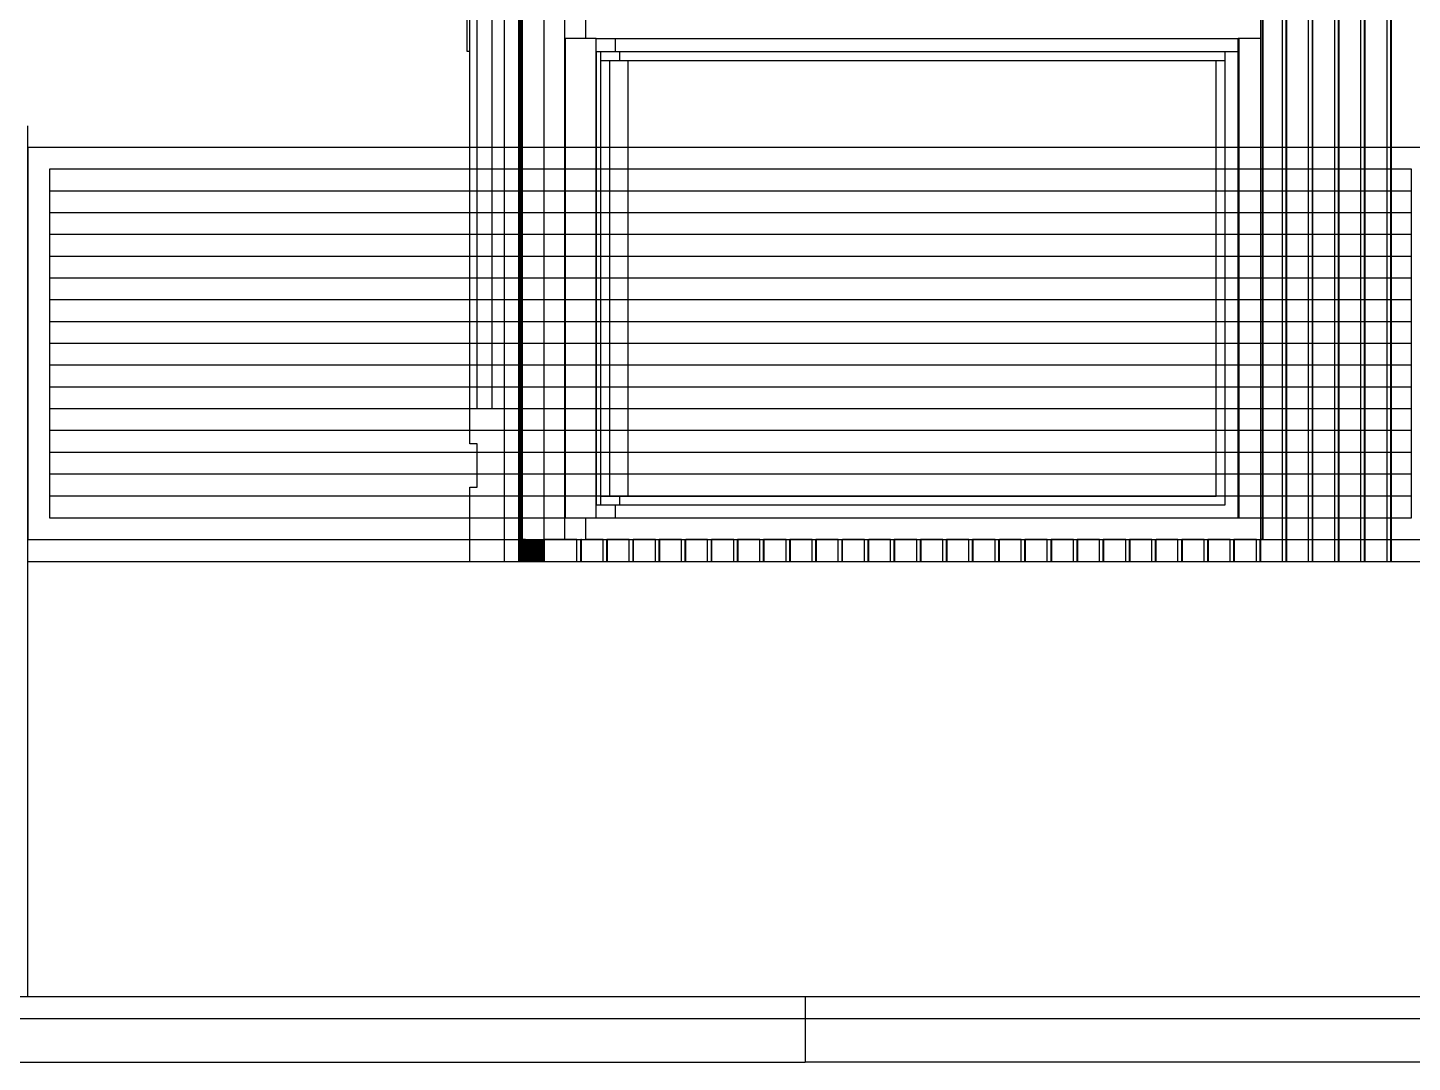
# Model space of a CAD drawing. Header units: inches. Extents: x 7263 to 14962, y 1317 to 2926.
# Drawn here: x 7430.598 to 7433.776, y 1494.327 to 1496.702 of the extents above; entities that cross this region are included whole.
import ezdxf

# ---------------------------------------------------------------- set-up
doc = ezdxf.new("R2010")
doc.units = ezdxf.units.IN
doc.header["$MEASUREMENT"] = 0
for name, color, linetype in [('Layer1', 1, 'Continuous'), ('Layer2', 2, 'Continuous'), ('Layer6', 6, 'Continuous')]:
    doc.layers.add(name, color=color, linetype=linetype)
doc.styles.get("Standard").update_dxf_attribs({"font": ''})
doc.styles.get('Standard').set_extended_font_data('Tw Cen MT Condensed')
doc.dimstyles.get("Standard").update_dxf_attribs({"dimtxt": 0.2, "dimasz": 0.18, "dimexe": 0.18, "dimexo": 0.0625, "dimgap": 0.09, "dimtad": 0, "dimzin": 0, "dimdsep": 46, "dimtxsty": 'Standard', "dimblk": 'ARCHTICK', "dimcen": 0.09, "dimclrd": 8, "dimclre": 8, "dimclrt": 2, "dimadec": 0, "dimazin": 0, "dimtfac": 1, "dimtofl": 0, "dimtmove": 0, "dimatfit": 3, "dimfxl": 1, "dimtolj": 1, "dimtzin": 0, "dimarcsym": 0})

# ---------------------------------------------------------------- blocks, each defined once
blk = doc.blocks.new('_ArchTick')
at = {"color": 0, "linetype": 'ByBlock', "const_width": 0.15}
blk.add_lwpolyline([(-0.5, -0.5), (0.5, 0.5)], dxfattribs=at)

msp = doc.modelspace()

# ---------------------------------------------------------------- linework, layer by layer
for p, q in [((7433.4883, 1495.4773), (7433.4883, 1497.7705)), ((7433.6082, 1495.4773), (7433.6082, 1497.781)), ((7433.6682, 1495.4773), (7433.6682, 1497.7862)), ((7433.7282, 1495.4773), (7433.7282, 1497.7915)), ((7431.6071, 1496.6473), (7431.6071, 1497.6058)), ((7431.6127, 1495.7473), (7431.6127, 1497.6063)), ((7433.4869, 1495.4773), (7433.4869, 1497.6273)), ((7433.5383, 1495.4773), (7433.5383, 1497.6273)), ((7433.5468, 1495.4773), (7433.5468, 1497.6273)), ((7433.5482, 1495.4773), (7433.5482, 1497.6273)), ((7433.5982, 1495.4773), (7433.5982, 1497.6273)), ((7433.6068, 1495.4773), (7433.6068, 1497.6273)), ((7433.6582, 1495.4773), (7433.6582, 1497.6273)), ((7433.6668, 1495.4773), (7433.6668, 1497.6273)), ((7433.7182, 1495.4773), (7433.7182, 1497.6273)), ((7433.7268, 1495.4773), (7433.7268, 1497.6273)), ((7431.6298, 1495.8273), (7431.6298, 1496.7273)), ((7431.6636, 1496.7273), (7431.6636, 1495.8273)), ((7431.6925, 1495.4773), (7431.6925, 1496.7273)), ((7431.7257, 1495.4773), (7431.7257, 1496.7273)), ((7431.7271, 1495.4773), (7431.7271, 1496.7273)), ((7431.7274, 1495.4773), (7431.7274, 1496.7273)), ((7431.7288, 1495.4773), (7431.7288, 1496.7273)), ((7431.7291, 1495.4773), (7431.7291, 1496.7273)), ((7431.7305, 1495.4773), (7431.7305, 1496.7273)), ((7431.7308, 1495.4773), (7431.7308, 1496.7273)), ((7431.7322, 1495.4773), (7431.7322, 1496.7273)), ((7431.7325, 1495.5273), (7431.7325, 1496.7273)), ((7431.7339, 1495.5273), (7431.7339, 1496.7273)), ((7431.7839, 1495.5273), (7431.7839, 1496.7273)), ((7431.8312, 1496.6773), (7431.8312, 1496.7273)), ((7431.8792, 1496.6773), (7431.8792, 1496.7273)), ((7433.4286, 1496.6773), (7433.4286, 1496.7273)), ((7433.4324, 1495.5273), (7433.4324, 1496.7273)), ((7433.4338, 1495.5273), (7433.4338, 1496.7273)), ((7433.4783, 1495.5273), (7433.4783, 1496.7273)), ((7431.8312, 1495.5273), (7431.8312, 1496.6773)), ((7431.8312, 1496.6773), (7431.8326, 1496.6773)), ((7431.8326, 1495.5773), (7431.8326, 1496.6773)), ((7431.8792, 1496.6773), (7431.8326, 1496.6773)), ((7431.9026, 1496.6773), (7431.8792, 1496.6773)), ((7431.9026, 1496.6773), (7431.9472, 1496.6773)), ((7431.9026, 1496.6473), (7431.9026, 1496.6773)), ((7431.9472, 1496.6773), (7433.3766, 1496.6773)), ((7431.9472, 1496.6473), (7431.9472, 1496.6773)), ((7433.3766, 1496.6473), (7433.3766, 1496.6773)), ((7433.3786, 1496.6773), (7433.3766, 1496.6773)), ((7433.3786, 1495.5773), (7433.3786, 1496.6773)), ((7433.4286, 1496.6773), (7433.3786, 1496.6773)), ((7433.4286, 1495.5273), (7433.4286, 1496.6773)), ((7431.6126, 1496.6473), (7431.6071, 1496.6473)), ((7431.6126, 1495.7473), (7431.6126, 1496.6473)), ((7431.9026, 1496.6473), (7431.9034, 1496.6473)), ((7431.9026, 1495.5773), (7431.9026, 1496.6473)), ((7431.9034, 1495.6073), (7431.9034, 1496.6473)), ((7431.9034, 1496.6473), (7431.9134, 1496.6473)), ((7431.9134, 1496.6273), (7431.9134, 1496.6473)), ((7431.9134, 1496.6473), (7431.9472, 1496.6473)), ((7431.9134, 1495.6073), (7431.9134, 1496.6273)), ((7431.9134, 1496.6273), (7431.914, 1496.6273)), ((7431.914, 1495.6273), (7431.914, 1496.6273)), ((7431.914, 1496.6273), (7431.934, 1496.6273)), ((7431.934, 1495.6273), (7431.934, 1496.6273)), ((7431.934, 1496.6273), (7431.9569, 1496.6273)), ((7431.9472, 1496.6473), (7431.9569, 1496.6473)), ((7431.9569, 1496.6273), (7431.9569, 1496.6473)), ((7431.9569, 1496.6473), (7433.3464, 1496.6473)), ((7431.9569, 1496.6273), (7431.9763, 1496.6273)), ((7431.9763, 1496.6273), (7433.3258, 1496.6273)), ((7431.9763, 1495.6273), (7431.9763, 1496.6273)), ((7433.3258, 1496.6273), (7433.3264, 1496.6273)), ((7433.3258, 1495.6273), (7433.3258, 1496.6273)), ((7433.3264, 1496.6273), (7433.3464, 1496.6273)), ((7433.3264, 1495.6273), (7433.3264, 1496.6273)), ((7433.3464, 1496.6273), (7433.3464, 1496.6473)), ((7433.3464, 1496.6473), (7433.3466, 1496.6473)), ((7433.3464, 1495.6073), (7433.3464, 1496.6273)), ((7433.3466, 1496.6473), (7433.3766, 1496.6473)), ((7433.3466, 1495.6073), (7433.3466, 1496.6473)), ((7433.3766, 1495.5773), (7433.3766, 1496.6473)), ((7431.6636, 1495.8273), (7431.6298, 1495.8273)), ((7431.6127, 1495.7473), (7431.6126, 1495.7473)), ((7431.6296, 1495.7473), (7431.6127, 1495.7473)), ((7431.6296, 1495.6473), (7431.6296, 1495.7473)), ((7431.6126, 1495.4773), (7431.6126, 1495.6473)), ((7431.6126, 1495.6473), (7431.6127, 1495.6473)), ((7431.6127, 1495.4773), (7431.6127, 1495.6473)), ((7431.6127, 1495.6473), (7431.6296, 1495.6473)), ((7431.9034, 1495.6073), (7431.9134, 1495.6073)), ((7431.9134, 1495.6073), (7431.9472, 1495.6073)), ((7431.914, 1495.6273), (7431.934, 1495.6273)), ((7431.934, 1495.6273), (7431.9569, 1495.6273)), ((7431.9472, 1495.5773), (7431.9472, 1495.6073)), ((7431.9472, 1495.6073), (7431.9569, 1495.6073)), ((7431.9569, 1495.6073), (7431.9569, 1495.6273)), ((7431.9569, 1495.6273), (7431.9763, 1495.6273)), ((7431.9569, 1495.6073), (7433.3464, 1495.6073)), ((7431.9763, 1495.6273), (7433.3258, 1495.6273)), ((7433.3264, 1495.6273), (7433.3258, 1495.6273)), ((7433.3466, 1495.6073), (7433.3464, 1495.6073)), ((7431.8326, 1495.5773), (7431.8792, 1495.5773)), ((7431.8792, 1495.5273), (7431.8792, 1495.5773)), ((7431.8792, 1495.5773), (7431.9026, 1495.5773)), ((7431.9026, 1495.5773), (7431.9472, 1495.5773)), ((7431.9472, 1495.5773), (7433.3766, 1495.5773)), ((7433.3786, 1495.5773), (7433.3766, 1495.5773)), ((7431.7339, 1495.5273), (7431.7325, 1495.5273)), ((7431.7325, 1495.4773), (7431.7325, 1495.5273)), ((7431.7339, 1495.5273), (7431.7342, 1495.5273)), ((7431.7339, 1495.4773), (7431.7339, 1495.5273)), ((7431.7356, 1495.5273), (7431.7342, 1495.5273)), ((7431.7342, 1495.4773), (7431.7342, 1495.5273)), ((7431.7356, 1495.5273), (7431.7359, 1495.5273)), ((7431.7356, 1495.4773), (7431.7356, 1495.5273)), ((7431.7373, 1495.5273), (7431.7359, 1495.5273)), ((7431.7359, 1495.4773), (7431.7359, 1495.5273)), ((7431.7373, 1495.5273), (7431.7376, 1495.5273)), ((7431.7373, 1495.4773), (7431.7373, 1495.5273)), ((7431.739, 1495.5273), (7431.7376, 1495.5273)), ((7431.7376, 1495.4773), (7431.7376, 1495.5273)), ((7431.739, 1495.5273), (7431.7393, 1495.5273)), ((7431.739, 1495.4773), (7431.739, 1495.5273)), ((7431.7407, 1495.5273), (7431.7393, 1495.5273)), ((7431.7393, 1495.4773), (7431.7393, 1495.5273)), ((7431.7407, 1495.5273), (7431.741, 1495.5273)), ((7431.7407, 1495.4773), (7431.7407, 1495.5273)), ((7431.741, 1495.5273), (7431.7424, 1495.5273)), ((7431.741, 1495.4773), (7431.741, 1495.5273)), ((7431.7424, 1495.5273), (7431.7427, 1495.5273)), ((7431.7424, 1495.4773), (7431.7424, 1495.5273)), ((7431.7427, 1495.5273), (7431.7441, 1495.5273)), ((7431.7427, 1495.4773), (7431.7427, 1495.5273)), ((7431.7441, 1495.5273), (7431.7444, 1495.5273)), ((7431.7441, 1495.4773), (7431.7441, 1495.5273)), ((7431.7444, 1495.5273), (7431.7458, 1495.5273)), ((7431.7444, 1495.4773), (7431.7444, 1495.5273)), ((7431.7458, 1495.5273), (7431.7461, 1495.5273)), ((7431.7458, 1495.4773), (7431.7458, 1495.5273)), ((7431.7461, 1495.5273), (7431.7475, 1495.5273)), ((7431.7461, 1495.4773), (7431.7461, 1495.5273)), ((7431.7475, 1495.5273), (7431.7478, 1495.5273)), ((7431.7475, 1495.4773), (7431.7475, 1495.5273)), ((7431.7478, 1495.5273), (7431.7492, 1495.5273)), ((7431.7478, 1495.4773), (7431.7478, 1495.5273)), ((7431.7492, 1495.4773), (7431.7492, 1495.5273)), ((7431.7492, 1495.5273), (7431.7494, 1495.5273)), ((7431.7494, 1495.4773), (7431.7494, 1495.5273)), ((7431.7494, 1495.5273), (7431.7509, 1495.5273)), ((7431.7509, 1495.4773), (7431.7509, 1495.5273)), ((7431.7509, 1495.5273), (7431.7511, 1495.5273)), ((7431.7511, 1495.4773), (7431.7511, 1495.5273)), ((7431.7511, 1495.5273), (7431.7526, 1495.5273)), ((7431.7526, 1495.4773), (7431.7526, 1495.5273)), ((7431.7526, 1495.5273), (7431.7528, 1495.5273)), ((7431.7528, 1495.4773), (7431.7528, 1495.5273)), ((7431.7528, 1495.5273), (7431.7542, 1495.5273)), ((7431.7542, 1495.4773), (7431.7542, 1495.5273)), ((7431.7542, 1495.5273), (7431.7545, 1495.5273)), ((7431.7545, 1495.4773), (7431.7545, 1495.5273)), ((7431.7545, 1495.5273), (7431.7559, 1495.5273)), ((7431.7559, 1495.4773), (7431.7559, 1495.5273)), ((7431.7559, 1495.5273), (7431.7562, 1495.5273)), ((7431.7562, 1495.4773), (7431.7562, 1495.5273)), ((7431.7562, 1495.5273), (7431.7576, 1495.5273)), ((7431.7576, 1495.4773), (7431.7576, 1495.5273)), ((7431.7576, 1495.5273), (7431.7579, 1495.5273)), ((7431.7579, 1495.4773), (7431.7579, 1495.5273)), ((7431.7579, 1495.5273), (7431.7593, 1495.5273)), ((7431.7593, 1495.4773), (7431.7593, 1495.5273)), ((7431.7593, 1495.5273), (7431.7596, 1495.5273)), ((7431.7596, 1495.4773), (7431.7596, 1495.5273)), ((7431.7596, 1495.5273), (7431.761, 1495.5273)), ((7431.761, 1495.4773), (7431.761, 1495.5273)), ((7431.761, 1495.5273), (7431.7613, 1495.5273)), ((7431.7613, 1495.4773), (7431.7613, 1495.5273)), ((7431.7613, 1495.5273), (7431.7627, 1495.5273)), ((7431.7627, 1495.4773), (7431.7627, 1495.5273)), ((7431.7627, 1495.5273), (7431.763, 1495.5273)), ((7431.763, 1495.4773), (7431.763, 1495.5273)), ((7431.763, 1495.5273), (7431.7644, 1495.5273)), ((7431.7644, 1495.4773), (7431.7644, 1495.5273)), ((7431.7644, 1495.5273), (7431.7647, 1495.5273)), ((7431.7647, 1495.4773), (7431.7647, 1495.5273)), ((7431.7647, 1495.5273), (7431.7661, 1495.5273)), ((7431.7661, 1495.4773), (7431.7661, 1495.5273)), ((7431.7661, 1495.5273), (7431.7664, 1495.5273)), ((7431.7664, 1495.4773), (7431.7664, 1495.5273)), ((7431.7664, 1495.5273), (7431.7678, 1495.5273)), ((7431.7678, 1495.4773), (7431.7678, 1495.5273)), ((7431.7678, 1495.5273), (7431.7681, 1495.5273)), ((7431.7681, 1495.4773), (7431.7681, 1495.5273)), ((7431.7681, 1495.5273), (7431.7695, 1495.5273)), ((7431.7695, 1495.4773), (7431.7695, 1495.5273)), ((7431.7695, 1495.5273), (7431.7698, 1495.5273)), ((7431.7698, 1495.4773), (7431.7698, 1495.5273)), ((7431.7698, 1495.5273), (7431.7712, 1495.5273)), ((7431.7712, 1495.4773), (7431.7712, 1495.5273)), ((7431.7712, 1495.5273), (7431.7715, 1495.5273)), ((7431.7715, 1495.4773), (7431.7715, 1495.5273)), ((7431.7715, 1495.5273), (7431.7729, 1495.5273)), ((7431.7729, 1495.4773), (7431.7729, 1495.5273)), ((7431.7729, 1495.5273), (7431.7732, 1495.5273)), ((7431.7732, 1495.4773), (7431.7732, 1495.5273)), ((7431.7732, 1495.5273), (7431.7746, 1495.5273)), ((7431.7746, 1495.4773), (7431.7746, 1495.5273)), ((7431.7746, 1495.5273), (7431.7749, 1495.5273)), ((7431.7749, 1495.4773), (7431.7749, 1495.5273)), ((7431.7749, 1495.5273), (7431.7763, 1495.5273)), ((7431.7763, 1495.4773), (7431.7763, 1495.5273)), ((7431.7763, 1495.5273), (7431.7766, 1495.5273)), ((7431.7766, 1495.4773), (7431.7766, 1495.5273)), ((7431.7766, 1495.5273), (7431.778, 1495.5273)), ((7431.778, 1495.4773), (7431.778, 1495.5273)), ((7431.778, 1495.5273), (7431.7783, 1495.5273)), ((7431.7783, 1495.4773), (7431.7783, 1495.5273)), ((7431.7783, 1495.5273), (7431.7797, 1495.5273)), ((7431.7797, 1495.4773), (7431.7797, 1495.5273)), ((7431.7797, 1495.5273), (7431.7799, 1495.5273)), ((7431.7799, 1495.4773), (7431.7799, 1495.5273)), ((7431.7799, 1495.5273), (7431.7814, 1495.5273)), ((7431.7814, 1495.4773), (7431.7814, 1495.5273)), ((7431.7814, 1495.5273), (7431.7816, 1495.5273)), ((7431.7816, 1495.4773), (7431.7816, 1495.5273)), ((7431.7816, 1495.5273), (7431.7831, 1495.5273)), ((7431.7831, 1495.4773), (7431.7831, 1495.5273)), ((7431.7831, 1495.5273), (7431.7839, 1495.5273)), ((7431.7845, 1495.5273), (7431.7839, 1495.5273)), ((7431.7845, 1495.4773), (7431.7845, 1495.5273)), ((7431.8312, 1495.5273), (7431.7845, 1495.5273)), ((7431.8589, 1495.5273), (7431.8312, 1495.5273)), ((7431.8589, 1495.5273), (7431.8675, 1495.5273)), ((7431.8589, 1495.4773), (7431.8589, 1495.5273)), ((7431.8675, 1495.4773), (7431.8675, 1495.5273)), ((7431.8689, 1495.5273), (7431.8675, 1495.5273)), ((7431.8689, 1495.4773), (7431.8689, 1495.5273)), ((7431.8689, 1495.5273), (7431.8792, 1495.5273)), ((7431.9189, 1495.5273), (7431.8792, 1495.5273)), ((7431.9189, 1495.5273), (7431.9275, 1495.5273)), ((7431.9189, 1495.4773), (7431.9189, 1495.5273)), ((7431.9275, 1495.4773), (7431.9275, 1495.5273)), ((7431.9289, 1495.5273), (7431.9275, 1495.5273)), ((7431.9289, 1495.4773), (7431.9289, 1495.5273)), ((7431.9789, 1495.5273), (7431.9289, 1495.5273)), ((7431.9789, 1495.5273), (7431.9875, 1495.5273)), ((7431.9789, 1495.4773), (7431.9789, 1495.5273)), ((7431.9875, 1495.4773), (7431.9875, 1495.5273)), ((7431.9889, 1495.5273), (7431.9875, 1495.5273)), ((7431.9889, 1495.4773), (7431.9889, 1495.5273)), ((7432.0388, 1495.5273), (7431.9889, 1495.5273)), ((7432.0388, 1495.5273), (7432.0474, 1495.5273)), ((7432.0388, 1495.4773), (7432.0388, 1495.5273)), ((7432.0474, 1495.4773), (7432.0474, 1495.5273)), ((7432.0488, 1495.5273), (7432.0474, 1495.5273)), ((7432.0488, 1495.4773), (7432.0488, 1495.5273)), ((7432.0988, 1495.5273), (7432.0488, 1495.5273)), ((7432.0988, 1495.4773), (7432.0988, 1495.5273)), ((7432.0988, 1495.5273), (7432.1074, 1495.5273)), ((7432.1074, 1495.4773), (7432.1074, 1495.5273)), ((7432.1074, 1495.5273), (7432.1088, 1495.5273)), ((7432.1088, 1495.4773), (7432.1088, 1495.5273)), ((7432.1588, 1495.5273), (7432.1088, 1495.5273)), ((7432.1588, 1495.5273), (7432.1674, 1495.5273)), ((7432.1588, 1495.4773), (7432.1588, 1495.5273)), ((7432.1674, 1495.4773), (7432.1674, 1495.5273)), ((7432.1688, 1495.5273), (7432.1674, 1495.5273)), ((7432.1688, 1495.4773), (7432.1688, 1495.5273)), ((7432.2188, 1495.5273), (7432.1688, 1495.5273)), ((7432.2188, 1495.5273), (7432.2274, 1495.5273)), ((7432.2188, 1495.4773), (7432.2188, 1495.5273)), ((7432.2274, 1495.4773), (7432.2274, 1495.5273)), ((7432.2288, 1495.5273), (7432.2274, 1495.5273)), ((7432.2288, 1495.4773), (7432.2288, 1495.5273)), ((7432.2788, 1495.5273), (7432.2288, 1495.5273)), ((7432.2788, 1495.5273), (7432.2873, 1495.5273)), ((7432.2788, 1495.4773), (7432.2788, 1495.5273)), ((7432.2873, 1495.4773), (7432.2873, 1495.5273)), ((7432.2887, 1495.5273), (7432.2873, 1495.5273)), ((7432.2887, 1495.4773), (7432.2887, 1495.5273)), ((7432.3387, 1495.5273), (7432.2887, 1495.5273)), ((7432.3387, 1495.5273), (7432.3473, 1495.5273)), ((7432.3387, 1495.4773), (7432.3387, 1495.5273)), ((7432.3473, 1495.4773), (7432.3473, 1495.5273)), ((7432.3487, 1495.5273), (7432.3473, 1495.5273)), ((7432.3487, 1495.4773), (7432.3487, 1495.5273)), ((7432.3987, 1495.5273), (7432.3487, 1495.5273)), ((7432.3987, 1495.5273), (7432.4073, 1495.5273)), ((7432.3987, 1495.4773), (7432.3987, 1495.5273)), ((7432.4073, 1495.4773), (7432.4073, 1495.5273)), ((7432.4087, 1495.5273), (7432.4073, 1495.5273)), ((7432.4087, 1495.4773), (7432.4087, 1495.5273)), ((7432.4587, 1495.5273), (7432.4087, 1495.5273)), ((7432.4587, 1495.4773), (7432.4587, 1495.5273)), ((7432.4587, 1495.5273), (7432.4673, 1495.5273)), ((7432.4673, 1495.4773), (7432.4673, 1495.5273)), ((7432.4673, 1495.5273), (7432.4687, 1495.5273)), ((7432.4687, 1495.4773), (7432.4687, 1495.5273)), ((7432.5187, 1495.5273), (7432.4687, 1495.5273)), ((7432.5187, 1495.5273), (7432.5272, 1495.5273)), ((7432.5187, 1495.4773), (7432.5187, 1495.5273)), ((7432.5272, 1495.4773), (7432.5272, 1495.5273)), ((7432.5272, 1495.5273), (7432.5287, 1495.5273)), ((7432.5287, 1495.4773), (7432.5287, 1495.5273)), ((7432.5786, 1495.5273), (7432.5287, 1495.5273)), ((7432.5786, 1495.5273), (7432.5872, 1495.5273)), ((7432.5786, 1495.4773), (7432.5786, 1495.5273)), ((7432.5872, 1495.4773), (7432.5872, 1495.5273)), ((7432.5886, 1495.5273), (7432.5872, 1495.5273)), ((7432.5886, 1495.4773), (7432.5886, 1495.5273)), ((7432.6386, 1495.5273), (7432.5886, 1495.5273)), ((7432.6386, 1495.5273), (7432.6472, 1495.5273)), ((7432.6386, 1495.4773), (7432.6386, 1495.5273)), ((7432.6472, 1495.4773), (7432.6472, 1495.5273)), ((7432.6486, 1495.5273), (7432.6472, 1495.5273)), ((7432.6486, 1495.4773), (7432.6486, 1495.5273)), ((7432.6986, 1495.5273), (7432.6486, 1495.5273)), ((7432.6986, 1495.5273), (7432.7072, 1495.5273)), ((7432.6986, 1495.4773), (7432.6986, 1495.5273)), ((7432.7072, 1495.4773), (7432.7072, 1495.5273)), ((7432.7086, 1495.5273), (7432.7072, 1495.5273)), ((7432.7086, 1495.4773), (7432.7086, 1495.5273)), ((7432.7586, 1495.5273), (7432.7086, 1495.5273)), ((7432.7586, 1495.5273), (7432.7671, 1495.5273)), ((7432.7586, 1495.4773), (7432.7586, 1495.5273)), ((7432.7671, 1495.4773), (7432.7671, 1495.5273)), ((7432.7686, 1495.5273), (7432.7671, 1495.5273)), ((7432.7686, 1495.4773), (7432.7686, 1495.5273)), ((7432.8185, 1495.5273), (7432.7686, 1495.5273)), ((7432.8185, 1495.4773), (7432.8185, 1495.5273)), ((7432.8185, 1495.5273), (7432.8271, 1495.5273)), ((7432.8271, 1495.4773), (7432.8271, 1495.5273)), ((7432.8271, 1495.5273), (7432.8285, 1495.5273)), ((7432.8285, 1495.4773), (7432.8285, 1495.5273)), ((7432.8785, 1495.5273), (7432.8285, 1495.5273)), ((7432.8785, 1495.5273), (7432.8871, 1495.5273)), ((7432.8785, 1495.4773), (7432.8785, 1495.5273)), ((7432.8871, 1495.4773), (7432.8871, 1495.5273)), ((7432.8885, 1495.5273), (7432.8871, 1495.5273)), ((7432.8885, 1495.4773), (7432.8885, 1495.5273)), ((7432.9385, 1495.5273), (7432.8885, 1495.5273)), ((7432.9385, 1495.5273), (7432.9471, 1495.5273)), ((7432.9385, 1495.4773), (7432.9385, 1495.5273)), ((7432.9471, 1495.4773), (7432.9471, 1495.5273)), ((7432.9485, 1495.5273), (7432.9471, 1495.5273)), ((7432.9485, 1495.4773), (7432.9485, 1495.5273)), ((7432.9985, 1495.5273), (7432.9485, 1495.5273)), ((7432.9985, 1495.5273), (7433.0071, 1495.5273)), ((7432.9985, 1495.4773), (7432.9985, 1495.5273)), ((7433.0071, 1495.4773), (7433.0071, 1495.5273)), ((7433.0085, 1495.5273), (7433.0071, 1495.5273)), ((7433.0085, 1495.4773), (7433.0085, 1495.5273)), ((7433.0584, 1495.5273), (7433.0085, 1495.5273)), ((7433.0584, 1495.5273), (7433.067, 1495.5273)), ((7433.0584, 1495.4773), (7433.0584, 1495.5273)), ((7433.067, 1495.4773), (7433.067, 1495.5273)), ((7433.0684, 1495.5273), (7433.067, 1495.5273)), ((7433.0684, 1495.4773), (7433.0684, 1495.5273)), ((7433.1184, 1495.5273), (7433.0684, 1495.5273)), ((7433.1184, 1495.5273), (7433.127, 1495.5273)), ((7433.1184, 1495.4773), (7433.1184, 1495.5273)), ((7433.127, 1495.4773), (7433.127, 1495.5273)), ((7433.1284, 1495.5273), (7433.127, 1495.5273)), ((7433.1284, 1495.4773), (7433.1284, 1495.5273)), ((7433.1784, 1495.5273), (7433.1284, 1495.5273)), ((7433.1784, 1495.4773), (7433.1784, 1495.5273)), ((7433.1784, 1495.5273), (7433.187, 1495.5273)), ((7433.187, 1495.4773), (7433.187, 1495.5273)), ((7433.187, 1495.5273), (7433.1884, 1495.5273)), ((7433.1884, 1495.4773), (7433.1884, 1495.5273)), ((7433.2384, 1495.5273), (7433.1884, 1495.5273)), ((7433.2384, 1495.5273), (7433.247, 1495.5273)), ((7433.2384, 1495.4773), (7433.2384, 1495.5273)), ((7433.247, 1495.4773), (7433.247, 1495.5273)), ((7433.2484, 1495.5273), (7433.247, 1495.5273)), ((7433.2484, 1495.4773), (7433.2484, 1495.5273)), ((7433.2983, 1495.5273), (7433.2484, 1495.5273)), ((7433.2983, 1495.5273), (7433.3069, 1495.5273)), ((7433.2983, 1495.4773), (7433.2983, 1495.5273)), ((7433.3069, 1495.4773), (7433.3069, 1495.5273)), ((7433.3083, 1495.5273), (7433.3069, 1495.5273)), ((7433.3083, 1495.4773), (7433.3083, 1495.5273)), ((7433.3583, 1495.5273), (7433.3083, 1495.5273)), ((7433.3583, 1495.5273), (7433.3669, 1495.5273)), ((7433.3583, 1495.4773), (7433.3583, 1495.5273)), ((7433.3669, 1495.4773), (7433.3669, 1495.5273)), ((7433.3683, 1495.5273), (7433.3669, 1495.5273)), ((7433.3683, 1495.4773), (7433.3683, 1495.5273)), ((7433.4183, 1495.5273), (7433.3683, 1495.5273)), ((7433.4183, 1495.5273), (7433.4269, 1495.5273)), ((7433.4183, 1495.4773), (7433.4183, 1495.5273)), ((7433.4269, 1495.4773), (7433.4269, 1495.5273)), ((7433.4283, 1495.5273), (7433.4269, 1495.5273)), ((7433.4283, 1495.4773), (7433.4283, 1495.5273)), ((7433.4283, 1495.5273), (7433.4286, 1495.5273)), ((7433.4324, 1495.5273), (7433.4286, 1495.5273)), ((7433.4338, 1495.5273), (7433.4324, 1495.5273)), ((7433.4338, 1495.5273), (7433.4783, 1495.5273)), ((7433.4783, 1495.4773), (7433.4783, 1495.5273)), ((7430.6217, 1494.4773), (7427.8857, 1494.4773)), ((7431.0265, 1494.4773), (7428.8735, 1494.4773)), ((7431.0265, 1494.4773), (7428.8735, 1494.4773)), ((7434.1243, 1494.4773), (7431.0265, 1494.4773)), ((7432.383, 1494.4773), (7432.383, 1494.4273)), ((7432.383, 1494.4273), (7427.2879, 1494.4273)), ((7432.383, 1494.4273), (7432.383, 1494.3273)), ((7435.3782, 1494.4273), (7432.383, 1494.4273)), ((7427.2879, 1494.3273), (7432.383, 1494.3273)), ((7433.8269, 1494.3273), (7432.383, 1494.3273))]:
    msp.add_line(p, q)
at = {"layer": 'Layer1'}
for p, q in [((7433.7743, 1496.3273), (7430.6482, 1496.3273)), ((7433.7743, 1496.2773), (7430.6482, 1496.2773)), ((7433.7743, 1496.2273), (7430.6482, 1496.2273)), ((7433.7743, 1496.1773), (7430.6482, 1496.1773)), ((7433.7743, 1496.1273), (7430.6482, 1496.1273)), ((7433.7743, 1496.0773), (7430.6482, 1496.0773)), ((7433.7743, 1496.0273), (7430.6482, 1496.0273)), ((7433.7743, 1495.9773), (7430.6482, 1495.9773)), ((7433.7743, 1495.9273), (7430.6482, 1495.9273)), ((7433.7743, 1495.8773), (7430.6482, 1495.8773)), ((7433.7743, 1495.8273), (7430.6482, 1495.8273)), ((7433.7743, 1495.7773), (7430.6482, 1495.7773)), ((7433.7743, 1495.7273), (7430.6482, 1495.7273)), ((7433.7743, 1495.6773), (7430.6482, 1495.6773)), ((7433.7743, 1495.6273), (7430.6482, 1495.6273))]:
    msp.add_line(p, q, dxfattribs=at)
for points in [[(7430.5982, 1495.5273), (7433.8243, 1495.5273), (7433.8243, 1496.4273), (7430.5982, 1496.4273)], [(7430.6482, 1495.5773), (7433.7743, 1495.5773), (7433.7743, 1496.3773), (7430.6482, 1496.3773)]]:
    msp.add_lwpolyline(points, close=True, dxfattribs=at)
at = {"layer": 'Layer2'}
for p, q in [((7430.5982, 1494.4773), (7430.5982, 1496.4773)), ((7430.5982, 1495.4773), (7433.8243, 1495.4773))]:
    msp.add_line(p, q, dxfattribs=at)

# ---------------------------------------------------------------- leaders
at = {"layer": 'Layer6', "annotation_type": 0, "has_hookline": 1, "hookline_direction": 0, "text_width": 3.3429}
msp.add_leader([(7429.8883, 1496.3913), (7429.8883, 1503.2548), (7443.5007, 1503.2548)], dimstyle='Standard', dxfattribs=at)

doc.saveas('drawing.dxf')
